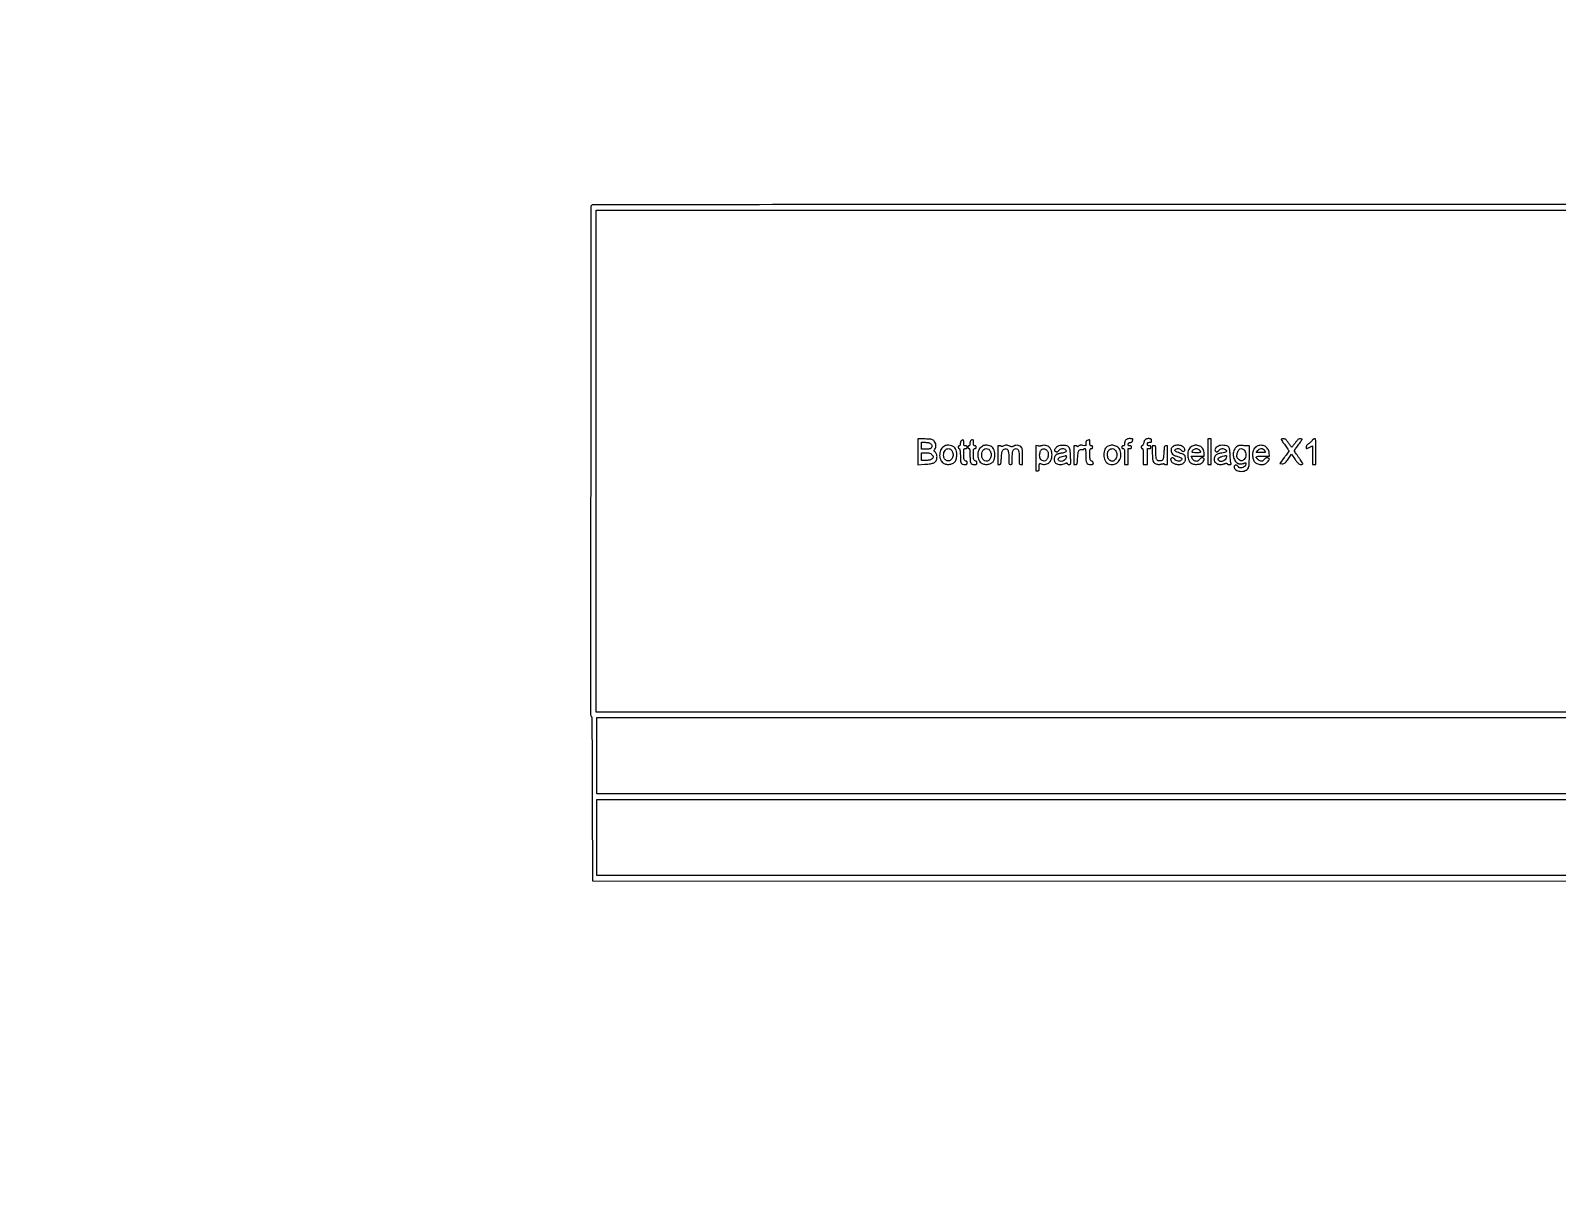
# Model space of a CAD drawing. Extents: x 56 to 1133, y 13 to 780.
# Drawn here: x 55.6 to 241.9, y 639 to 779.7 of the extents above; entities that cross this region are included whole.
import ezdxf

# ---------------------------------------------------------------- set-up
doc = ezdxf.new("R2010")
doc.units = 0
doc.header["$MEASUREMENT"] = 0

msp = doc.modelspace()

# ---------------------------------------------------------------- linework, layer by layer
for points in [[(563.623791, 746.280965, 0.000024), (512.7183, 748.668533, -0.000001), (459.121102, 751.17978, -0.000001), (407.844657, 753.582407, -0.000001), (364.322196, 755.62181, -0.000003), (342.098843, 756.663341), (304.216786, 758.439), (214.179413, 758.439, 0.000047), (168.586009, 758.434684, 0.000234), (142.920928, 758.417802, 0.000007), (124.182622, 758.396437, 0.198612), (124.04052, 758.33748, 0.198833), (123.941681, 758.098964, 0.000007), (123.932666, 727.145607, 0.000007), (123.924542, 696.192175, 0.198977), (124.02325, 695.95379, -0.195999), (124.063995, 695.856961, -0.000177), (124.091413, 693.332839, -0.001513), (124.114673, 690.224487, -0.000576), (124.129, 685.89062), (124.1505, 675.9117), (358.825898, 675.890535, 0.000017), (481.082405, 675.883684, 0.000096)], [(597.152773, 709.532732, 0.000001), (644.775909, 711.772814, 0.02038)], [(546.558755, 675.894767, 0.000001), (593.453206, 675.911769, 0.256594)], [(529.032925, 286.436984, -0.000002), (529.83462, 265.012438, -0.000004), (530.769888, 240.009811, -0.000003), (531.839084, 211.4154, 0.000001), (532.991169, 180.601107, 0.000001), (534.178651, 148.843697, 0.000001), (535.23949, 120.47627, 0.000003), (535.941746, 101.701946, 0.000115)], [(340.916813, 486.835527, -0.000001), (340.895598, 462.377991, -0.192633)], [(1130.14234, 577.288816, 0.000001), (1112.945079, 577.188951, 0.000111)], [(593.378593, 696.469297, 0.000002), (562.930092, 696.495285, 0.000139)], [(659.5416, 273.9771, -0.000009), (659.54438, 420.999454, -0.000183)], [(340.275612, 460.29304, 0.000001), (337.392807, 449.674757, 0.000025)], [(528.70788, 577.073614, 0.000003), (528.686579, 549.005158, 0.000159)], [(308.265541, 303.202231, -0.000001), (310.164009, 315.537643, -0.000018)], [(478.976143, 642.156178, 0.000003), (460.681715, 642.17741, 0.000206)], [(321.234872, 387.4257), (331.297936, 424.538048, 0.000031), (335.156582, 438.772108, 0.000051), (338.404975, 450.762803), (341.355812, 461.659591, 0.06621), (341.361, 461.698598, -0.413751), (341.380839, 461.718469, -0.000002), (350.38024, 461.732641, -0.000245), (360.291398, 461.743336, -0.000147), (372.064797, 461.7468), (402.768594, 461.7468), (402.891952, 461.30265, -0.001526), (403.232355, 460.06236, -0.000038), (404.771147, 454.386117, -0.000039), (407.3347, 444.924004, -0.000004), (413.387069, 422.577), (422.906997, 387.4257)], [(406.87465, 449.277685, 0.000002), (404.013931, 459.83339, 0.00469)], [(659.189342, 332.340905, -0.000015), (659.196643, 226.03005, -0.00003)]]:
    msp.add_lwpolyline(points, format="xyb")
for points in [[(473.8869, 749.81219, -0.000011), (539.04146, 746.759982, -0.000018), (594.007664, 744.181925), (643.804095, 741.84453, -0.006899), (644.37705, 741.809706), (645.075, 741.757611), (645.075, 727.131017), (645.075, 712.504424), (644.88465, 712.466246, -0.03572), (644.740326, 712.447886, -0.000506), (643.867996, 712.400641, -0.001405), (642.855762, 712.349699, -0.000925), (641.691, 712.296522, 0.000749), (639.276224, 712.187129, 0.000001), (590.507845, 709.904558, 0.000008), (535.917223, 707.348466, 0.000005), (471.667872, 704.338388), (304.648044, 696.5118), (214.631922, 696.5118), (124.6158, 696.5118), (124.6158, 727.137), (124.6158, 757.7622), (214.35525, 757.762389), (304.0947, 757.762578)], [(163.8702, 728.274021), (163.8702, 726.688441), (164.713204, 726.739799, 0.011081), (165.070939, 726.769562, 0.014943), (165.392779, 726.813295, 0.015732), (165.655674, 726.865601, 0.062428), (165.809896, 726.922343, 0.150154), (166.070975, 727.178218, 0.103385), (166.190785, 727.577742, 0.104001), (166.140286, 727.989795, 0.15375), (165.926079, 728.280938, -0.042866), (165.852445, 728.345137, -0.197283), (165.83195, 728.396674, -0.134334), (165.850009, 728.45992, -0.016454), (165.929405, 728.581607, 0.08617), (166.035851, 728.808242, 0.083354), (166.06135, 729.0602, 0.080315), (166.002918, 729.314622, 0.072226), (165.866044, 729.5481, 0.052508), (165.717732, 729.698214, 0.109147), (165.571674, 729.772237, 0.050366), (165.343705, 729.806926, 0.004547), (164.766664, 729.830751), (163.8702, 729.859601)], [(165.374176, 729.289503, -0.113193), (165.504951, 729.144647, -0.118054), (165.556972, 728.959502, -0.129612), (165.517905, 728.783888, -0.15183), (165.398562, 728.662777, -0.07119), (165.305505, 728.628887, -0.017491), (165.144677, 728.600926, -0.017556), (164.956329, 728.581638, -0.016737), (164.764062, 728.5752), (164.2932, 728.5752), (164.2932, 728.9982), (164.2932, 729.4212), (164.739676, 729.4212, -0.023376), (164.933677, 729.412125, -0.027799), (165.114923, 729.384904, -0.030558), (165.268235, 729.343175, -0.071161)], [(166.991761, 728.889357, 0.147313), (166.632112, 728.44998, 0.105381), (166.515539, 727.821621, 0.109188), (166.665794, 727.218264, 0.168094), (167.046057, 726.844977, 0.08372), (167.461036, 726.727436, 0.091276), (167.878658, 726.758011, 0.097711), (168.235791, 726.930497, 0.112676), (168.479468, 727.218831, 0.052617), (168.528801, 727.34523, 0.021305), (168.57001, 727.525802, 0.0208), (168.598185, 727.725492, 0.024826), (168.607484, 727.915349, 0.050459), (168.566506, 728.317533, 0.085507), (168.443495, 728.631912, 0.099164), (168.238488, 728.85587, 0.090496), (167.956551, 728.992537, 0.024641), (167.641915, 729.063423, 0.069829), (167.417545, 729.070805, 0.080583), (167.218576, 729.016304, 0.041061)], [(167.848979, 728.57382, -0.095615), (167.917558, 728.51813, -0.034914), (167.991376, 728.416524, -0.033069), (168.058589, 728.291234, -0.033807), (168.108133, 728.159083, -0.128251), (168.12561, 727.673631, -0.155353), (167.89733, 727.281656, -0.199477), (167.53205, 727.151866, -0.194496), (167.177351, 727.31737, -0.114775), (167.043827, 727.549779, -0.073001), (166.997865, 727.859802, -0.071183), (167.043012, 728.178589, -0.096221), (167.17574, 728.436891, -0.069728), (167.321558, 728.576891, -0.106694), (167.481474, 728.647012, -0.105806), (167.657067, 728.645225, -0.067701)], [(169.17885, 729.641833, 0.086884), (169.120141, 729.57858, 0.050426), (169.072687, 729.486092, 0.046838), (169.041363, 729.377033, 0.046553), (169.0308, 729.263823, -0.030945), (169.02346, 729.145332, -0.08066), (168.999546, 729.063621, -0.127727), (168.959343, 729.015867, -0.155474), (168.9039, 728.9982, 0.130775), (168.855191, 728.985239, 0.10214), (168.814012, 728.94885, 0.08892), (168.786464, 728.894092, 0.072314), (168.777, 728.829, 0.068714), (168.78593, 728.764329, 0.085031), (168.812015, 728.709502, 0.099884), (168.850744, 728.672843, 0.140629), (168.896199, 728.6598, -0.308291), (168.957228, 728.618219, -0.052561), (168.996705, 728.475346, -0.027541), (169.024546, 728.222102, -0.00552), (169.044249, 727.768286, 0.010401), (169.078164, 727.130803, 0.103631), (169.151795, 726.875201, 0.209425), (169.303605, 726.754703, 0.063415), (169.60185, 726.715295, 0.025027), (169.753447, 726.722172, 0.140248), (169.828285, 726.751548, 0.182699), (169.865644, 726.811582, 0.04885), (169.8768, 726.9255, 0.045088), (169.867943, 727.023523, 0.117503), (169.839635, 727.087918, 0.146188), (169.789925, 727.124344, 0.085724), (169.716651, 727.137, -0.17499), (169.585339, 727.184408, -0.149158), (169.504025, 727.308056, -0.061251), (169.463588, 727.553565, -0.010223), (169.4538, 728.032219, -0.005074), (169.457912, 728.437335, -0.076337), (169.482078, 728.575892, -0.228), (169.542929, 728.638222, -0.08749), (169.6653, 728.6598, 0.044917), (169.765362, 728.668807, 0.124434), (169.829212, 728.69787, 0.149477), (169.864739, 728.749877, 0.07578), (169.8768, 728.829, 0.07578), (169.864739, 728.908123, 0.149477), (169.829212, 728.96013, 0.124434), (169.765362, 728.989193, 0.044917), (169.6653, 728.9982, -0.058662), (169.546288, 729.012211, -0.210352), (169.4867, 729.05742, -0.114574), (169.459559, 729.152182, -0.012699), (169.4538, 729.3789, 0.01523), (169.445828, 729.640562, 0.188905), (169.404738, 729.729144, 0.325898), (169.329666, 729.739186, 0.038066)], [(170.36325, 729.668224, 0.098841), (170.30002, 729.612267, 0.069138), (170.253325, 729.52903, 0.057255), (170.224648, 729.420707, 0.03612), (170.2152, 729.290096, -0.026159), (170.20822, 729.156775, -0.076519), (170.184855, 729.067999, -0.12924), (170.144786, 729.017126, -0.163071), (170.0883, 728.9982, 0.130775), (170.039591, 728.985239, 0.10214), (169.998412, 728.94885, 0.08892), (169.970864, 728.894092, 0.072314), (169.9614, 728.829, 0.072314), (169.970864, 728.763908, 0.08892), (169.998412, 728.70915, 0.10214), (170.039591, 728.672761, 0.130775), (170.0883, 728.6598, -0.285938), (170.153033, 728.619484, -0.076857), (170.190855, 728.498657, -0.032286), (170.210518, 728.268953, -0.005212), (170.2152, 727.819843, 0.015134), (170.233874, 727.203054, 0.101673), (170.313147, 726.908829, 0.194396), (170.47814, 726.763838, 0.08444), (170.771143, 726.714, 0.022416), (170.933152, 726.721267, 0.135924), (171.011044, 726.750572, 0.187091), (171.049621, 726.810643, 0.050281), (171.0612, 726.9255, 0.045088), (171.052343, 727.023523, 0.117503), (171.024035, 727.087918, 0.146188), (170.974325, 727.124344, 0.085724), (170.901051, 727.137, -0.17499), (170.769739, 727.184408, -0.149158), (170.688425, 727.308056, -0.061251), (170.647988, 727.553565, -0.010223), (170.6382, 728.032219, -0.00601), (170.642689, 728.405642, -0.059898), (170.665052, 728.560202, -0.180938), (170.716541, 728.632119, -0.148948), (170.8074, 728.6598, 0.072254), (170.881269, 728.670531, 0.124864), (170.9343, 728.7021, 0.124864), (170.965869, 728.755131, 0.072254), (170.9766, 728.829, 0.072254), (170.965869, 728.902869, 0.124864), (170.9343, 728.9559, 0.124864), (170.881269, 728.987469, 0.072254), (170.8074, 728.9982, -0.102588), (170.719795, 729.016366, -0.188085), (170.66875, 729.066937, -0.090841), (170.644059, 729.169142, -0.013964), (170.6382, 729.3789, 0.014536), (170.6307, 729.63683, 0.17727), (170.592038, 729.726018, 0.304227), (170.517741, 729.742648, 0.039259)], [(171.644761, 728.889357, 0.147313), (171.285112, 728.44998, 0.105381), (171.168539, 727.821621, 0.109188), (171.318794, 727.218264, 0.168094), (171.699057, 726.844977, 0.08372), (172.114036, 726.727436, 0.091276), (172.531658, 726.758011, 0.097711), (172.888791, 726.930497, 0.112676), (173.132468, 727.218831, 0.052617), (173.181801, 727.34523, 0.021305), (173.22301, 727.525802, 0.0208), (173.251185, 727.725492, 0.024826), (173.260484, 727.915349, 0.050459), (173.219506, 728.317533, 0.085507), (173.096495, 728.631912, 0.099164), (172.891488, 728.85587, 0.090496), (172.609551, 728.992537, 0.024641), (172.294915, 729.063423, 0.069829), (172.070545, 729.070805, 0.080583), (171.871576, 729.016304, 0.041061)], [(172.501979, 728.57382, -0.093919), (172.570385, 728.518651, -0.035328), (172.6436, 728.419114, -0.033467), (172.709957, 728.296678, -0.034677), (172.758491, 728.167902, -0.110571), (172.788914, 727.739206, -0.119098), (172.631061, 727.351307, -0.152641), (172.348139, 727.138765, -0.208679), (172.0341, 727.160816, -0.062414), (171.857749, 727.283081, -0.091075), (171.742375, 727.432274, -0.079712), (171.678089, 727.627882, -0.037835), (171.656091, 727.892947, -0.086587), (171.720226, 728.276757, -0.139583), (171.910327, 728.545481, -0.164044), (172.188607, 728.647863, -0.130418)], [(174.25485, 728.960396, -0.02557), (174.165572, 728.919485, -0.050261), (174.090541, 728.898062, -0.084503), (174.040103, 728.897604, -0.368225), (174.0222, 728.918617, 0.236148), (174.006941, 728.949124, 0.070945), (173.960072, 728.974823, 0.054233), (173.891703, 728.992391, 0.035808), (173.8107, 728.9982), (173.5992, 728.9982), (173.5992, 727.8561), (173.5992, 726.714), (173.798966, 726.714, 0.122624), (173.912822, 726.742349, 0.193146), (173.976948, 726.818306, 0.060158), (174.011148, 726.987558, 0.004564), (174.043908, 727.45425, -0.008534), (174.086474, 727.9987, -0.047384), (174.141764, 728.286519, -0.093446), (174.230606, 728.461056, -0.105947), (174.373749, 728.582237, -0.163931), (174.639735, 728.626917, -0.245597), (174.824709, 728.489136, -0.094587), (174.926771, 728.105964, -0.017927), (174.9528, 727.380225, 0.004595), (174.95678, 726.9471, 0.07238), (174.980664, 726.801772, 0.227596), (175.041781, 726.736818, 0.092327), (175.1643, 726.714, 0.107296), (175.287072, 726.740653, 0.223627), (175.348951, 726.813638, 0.06235), (175.37213, 726.979707, 0.003535), (175.3758, 727.498876, -0.019292), (175.397839, 728.069852, -0.07744), (175.477846, 728.408911, -0.147879), (175.625268, 728.591241, -0.150428), (175.847991, 728.6598, -0.185967), (176.026561, 728.591005, -0.133521), (176.143068, 728.409181, -0.062365), (176.205307, 728.066797, -0.013813), (176.2218, 727.469893, 0.00375), (176.225536, 726.971747, 0.064546), (176.248868, 726.810739, 0.224907), (176.31057, 726.739715, 0.103636), (176.4333, 726.714), (176.6448, 726.714), (176.6448, 727.668076, 0.006608), (176.638532, 728.142336, 0.021668), (176.61669, 728.454916, 0.032537), (176.578117, 728.669145, 0.092215), (176.515468, 728.806799, 0.118274), (176.343088, 728.959314, 0.081332), (176.094907, 729.043371, 0.0766), (175.817846, 729.046518, 0.084124), (175.562218, 728.964804, -0.024312), (175.410342, 728.895401, -0.091227), (175.308008, 728.874862, -0.095977), (175.207831, 728.8926, -0.028542), (175.06549, 728.956795, 0.044489), (174.850707, 729.045544, 0.074757), (174.658246, 729.075356, 0.075417), (174.466713, 729.04717, 0.046073)], [(178.9713, 729.006763, -0.058694), (178.887076, 728.982098, -0.025503), (178.771036, 728.968503, -0.024811), (178.644829, 728.966481, -0.03019), (178.52715, 728.97757), (178.2522, 729.020339), (178.2522, 727.486469), (178.2522, 725.9526), (178.4637, 725.9526, 0.067671), (178.584579, 725.969035, 0.221571), (178.644393, 726.020071, 0.098712), (178.670227, 726.129642, 0.008689), (178.6752, 726.415806, -0.005632), (178.678677, 726.724437, -0.124527), (178.702491, 726.810382, -0.324224), (178.757857, 726.835483, -0.0405), (178.892207, 726.796506, 0.138289), (179.462757, 726.745889, 0.164452), (179.931747, 727.009663, 0.138914), (180.196419, 727.548726, 0.090549), (180.196239, 728.246428, 0.039263), (180.15691, 728.394657, 0.028502), (180.091222, 728.552294, 0.029006), (180.011095, 728.695607, 0.054452), (179.928102, 728.798953, 0.084958), (179.72959, 728.939444, 0.058193), (179.467864, 729.029128, 0.058911), (179.196885, 729.055273, 0.095446)], [(179.59966, 728.436891, -0.131993), (179.758018, 728.066524, -0.099205), (179.733024, 727.622134, -0.114452), (179.547912, 727.268178, -0.218643), (179.262272, 727.137, -0.116826), (179.043431, 727.18884, -0.113359), (178.868286, 727.333672, -0.097478), (178.755761, 727.56093, -0.066451), (178.7175, 727.847553, -0.085701), (178.795374, 728.29855, -0.161344), (179.020068, 728.586935, -0.224225), (179.315347, 728.630902, -0.153935)], [(181.068941, 728.993506, 0.070791), (180.876978, 728.903687, 0.057576), (180.702263, 728.758307, 0.061238), (180.577485, 728.59052, 0.130004), (180.5364, 728.435177, 0.150051), (180.549743, 728.391716, 0.064249), (180.590406, 728.345734, 0.055469), (180.649916, 728.304356, 0.047388), (180.720249, 728.27445, 0.072508), (180.817396, 728.258517, 0.115472), (180.899331, 728.276162, 0.091627), (180.977654, 728.332646, 0.033436), (181.065706, 728.437949, -0.11696), (181.240224, 728.587459, -0.090095), (181.480841, 728.660785, -0.095444), (181.719428, 728.643046, -0.154601), (181.889106, 728.533977, -0.131043), (181.95544, 728.390147, -0.23641), (181.918851, 728.268764, -0.132161), (181.767339, 728.175677, -0.037592), (181.494878, 728.116754, 0.011773), (181.321926, 728.088598, 0.009896), (181.140111, 728.050848, 0.01002), (180.975417, 728.00975, 0.02701), (180.860908, 727.971981, 0.152731), (180.610188, 727.771003, 0.120705), (180.489821, 727.443, 0.11991), (180.534364, 727.094768, 0.149572), (180.734091, 726.838926, 0.105295), (180.946145, 726.748972, 0.046589), (181.250393, 726.718977, 0.045978), (181.566928, 726.7465, 0.075707), (181.820607, 726.833321, -0.014974), (181.948114, 726.89506, -0.10612), (182.014984, 726.90928, -0.215095), (182.058611, 726.889501, -0.088985), (182.092902, 726.8328, 0.121497), (182.124561, 726.78733, 0.064778), (182.181794, 726.748894, 0.058545), (182.254294, 726.722834, 0.057073), (182.331495, 726.713988, 0.123812), (182.440133, 726.7413, 0.216488), (182.495361, 726.81369, 0.060378), (182.512492, 726.976689, 0.003902), (182.501175, 727.454238, 0.006747), (182.471909, 728.104289, 0.032682), (182.4263, 728.470734, 0.060424), (182.351526, 728.70427, 0.101513), (182.230178, 728.86969, 0.114534), (182.031698, 728.980059, 0.043325), (181.718297, 729.041249, 0.042274), (181.373309, 729.048745, 0.058446)], [(184.53375, 729.656346, 0.067394), (184.443557, 729.596743, 0.097315), (184.385245, 729.521335, 0.081296), (184.353403, 729.419117, 0.034951), (184.3434, 729.276188), (184.3434, 728.987833), (183.976308, 729.042881, 0.020603), (183.78853, 729.063174, 0.058377), (183.657132, 729.056576, 0.08059), (183.556511, 729.022377, 0.074371), (183.468708, 728.957422, -0.030617), (183.41466, 728.909617, -0.08066), (183.369474, 728.884815, -0.203831), (183.341191, 728.886546, -0.284178), (183.3282, 728.907557, 0.215499), (183.312527, 728.942232, 0.079389), (183.266072, 728.971574, 0.060377), (183.197679, 728.991558, 0.040942), (183.1167, 728.9982), (182.9052, 728.9982), (182.9052, 727.8561), (182.9052, 726.714), (183.104966, 726.714, 0.122993), (183.218838, 726.742441, 0.194146), (183.282669, 726.81857, 0.059911), (183.31614, 726.988424, 0.004482), (183.347232, 727.459412, -0.014775), (183.399223, 728.05893, -0.078446), (183.487599, 728.375032, -0.179665), (183.631577, 728.519202, -0.158284), (183.843601, 728.54403, 0.030081), (183.938737, 728.53089, 0.052949), (184.017989, 728.533164, 0.076741), (184.071684, 728.549051, 0.290248), (184.0896, 728.577315, -0.15175), (184.099372, 728.608772, -0.098319), (184.126877, 728.63557, -0.0812), (184.167981, 728.653647, -0.063155), (184.2165, 728.6598, -0.277477), (184.280741, 728.621175, -0.082142), (184.31883, 728.507837, -0.03438), (184.338638, 728.292111, -0.005707), (184.3434, 727.874924, 0.018119), (184.36596, 727.252549, 0.100969), (184.4558, 726.932573, 0.183803), (184.635729, 726.770814, 0.092442), (184.940397, 726.714, 0.023285), (185.081896, 726.720593, 0.053795), (185.186048, 726.741772, 0.084656), (185.250873, 726.775274, 0.238666), (185.272705, 726.81975, 0.083901), (185.253085, 726.927775, 0.082156), (185.199004, 727.02423, 0.076306), (185.112678, 727.103613, 0.059506), (184.99905, 727.161666, -0.167374), (184.922524, 727.224202, -0.091644), (184.878089, 727.338356, -0.040551), (184.856221, 727.541237, -0.006579), (184.851, 727.938045, -0.004857), (184.855237, 728.374158, -0.052759), (184.877108, 728.548431, -0.172444), (184.928688, 728.628584, -0.165863), (185.0202, 728.6598, 0.072254), (185.094069, 728.670531, 0.124864), (185.1471, 728.7021, 0.124864), (185.178669, 728.755131, 0.072254), (185.1894, 728.829, 0.072254), (185.178669, 728.902869, 0.124864), (185.1471, 728.9559, 0.124864), (185.094069, 728.987469, 0.072254), (185.0202, 728.9982, -0.102588), (184.932595, 729.016366, -0.188085), (184.88155, 729.066937, -0.090841), (184.856859, 729.169142, -0.013964), (184.851, 729.3789, 0.0137), (184.843793, 729.641865, 0.202042), (184.804153, 729.723195, 0.274159), (184.72589, 729.737711, 0.024405)], [(187.077225, 728.958975, 0.091715), (186.846607, 728.803503, 0.083864), (186.678262, 728.571335, 0.071254), (186.576713, 728.262599, 0.044081), (186.543316, 727.881451, 0.052174), (186.58215, 727.512815, 0.066026), (186.696657, 727.190209, 0.075465), (186.874195, 726.943397, 0.108739), (187.098446, 726.796491, 0.128012), (187.704267, 726.730389, 0.142693), (188.237408, 726.97453, 0.137889), (188.568194, 727.475209, 0.116606), (188.617564, 728.1099, 0.043395), (188.542638, 728.414395, 0.070952), (188.422552, 728.650993, 0.077592), (188.250147, 728.830144, 0.063568), (188.019637, 728.962966, 0.037781), (187.767937, 729.046448, 0.062321), (187.545764, 729.073292, 0.062743), (187.324883, 729.044514, 0.038862)], [(187.97506, 728.436891, -0.092203), (188.102048, 728.194528, -0.072898), (188.147295, 727.901516, -0.073328), (188.106533, 727.609571, -0.09564), (187.983241, 727.37031, -0.061588), (187.802398, 727.190958, -0.129746), (187.621636, 727.114493, -0.138929), (187.435154, 727.139624, -0.075221), (187.237507, 727.263595, -0.04304), (187.117213, 727.386563, -0.085697), (187.050047, 727.504581, -0.067676), (187.01753, 727.656194, -0.019035), (187.0083, 727.89855, -0.018353), (187.01691, 728.133041, -0.062122), (187.046911, 728.282977, -0.085003), (187.106656, 728.394671, -0.057406), (187.208022, 728.498075, -0.074306), (187.414856, 728.619907, -0.116416), (187.617997, 728.651064, -0.121485), (187.807494, 728.587976, -0.085485)], [(189.376581, 729.824039, 0.046028), (189.228423, 729.724285, 0.099223), (189.141422, 729.618535, 0.089348), (189.096686, 729.480029, 0.03238), (189.082295, 729.27315, -0.026284), (189.07425, 729.132816, -0.111773), (189.046997, 729.053881, -0.171017), (188.995495, 729.01249, -0.084756), (188.9118, 728.9982, 0.072254), (188.837931, 728.987469, 0.124864), (188.7849, 728.9559, 0.124864), (188.753331, 728.902869, 0.072254), (188.7426, 728.829, 0.072254), (188.753331, 728.755131, 0.124864), (188.7849, 728.7021, 0.124864), (188.837931, 728.670531, 0.072254), (188.9118, 728.6598, -0.206449), (189.004748, 728.619713, -0.14711), (189.056172, 728.517037, -0.039902), (189.077177, 728.290424, -0.003167), (189.081, 727.6869), (189.081, 726.714), (189.2925, 726.714), (189.504, 726.714), (189.504, 727.6869), (189.504, 728.6598), (189.7155, 728.6598, 0.044917), (189.815562, 728.668807, 0.124434), (189.879413, 728.69787, 0.149477), (189.914939, 728.749877, 0.07578), (189.927, 728.829, 0.076445), (189.914746, 728.908683, 0.152213), (189.878677, 728.960588, 0.123612), (189.813386, 728.989387, 0.042387), (189.709616, 728.9982, -0.03591), (189.597646, 729.006252, -0.161847), (189.539792, 729.03524, -0.18449), (189.515075, 729.09051, -0.049221), (189.519266, 729.18855, -0.072112), (189.545207, 729.277075, -0.110082), (189.59335, 729.340627, -0.098455), (189.668297, 729.382247, -0.048981), (189.774909, 729.405279, 0.055725), (189.8727, 729.427787, 0.067715), (189.956345, 729.470568, 0.074175), (190.019541, 729.530163, 0.090069), (190.057583, 729.602005, 0.018163), (190.076196, 729.668993, 0.026416), (190.087285, 729.729295, 0.024697), (190.091147, 729.777666, 0.232111), (190.082775, 729.796124, 0.13354), (189.965024, 729.849172, 0.029575), (189.742887, 729.871155, 0.03073), (189.516842, 729.866197, 0.104683)], [(191.68043, 729.807427, 0.085915), (191.59377, 729.744421, 0.058684), (191.51959, 729.647549, 0.048909), (191.458794, 729.517915, 0.030487), (191.412402, 729.356483, -0.027453), (191.37373, 729.218776, -0.039945), (191.323644, 729.103066, -0.045936), (191.270104, 729.021377, -0.228565), (191.222052, 728.9982, 0.150891), (191.179853, 728.985169, 0.098464), (191.143904, 728.948498, 0.081496), (191.119657, 728.893691, 0.063559), (191.1114, 728.829, 0.072314), (191.120864, 728.763908, 0.08892), (191.148412, 728.70915, 0.10214), (191.189591, 728.672761, 0.130775), (191.2383, 728.6598, -0.303591), (191.30413, 728.615771, -0.065619), (191.341291, 728.4765, -0.028132), (191.360673, 728.21311, -0.004301), (191.3652, 727.6869), (191.3652, 726.714), (191.619, 726.714), (191.8728, 726.714), (191.8728, 727.6869), (191.8728, 728.6598), (192.0843, 728.6598, 0.044917), (192.184362, 728.668807, 0.124434), (192.248212, 728.69787, 0.149477), (192.283739, 728.749877, 0.07578), (192.2958, 728.829, 0.07578), (192.283739, 728.908123, 0.149477), (192.248212, 728.96013, 0.124434), (192.184362, 728.989193, 0.044917), (192.0843, 728.9982, -0.045527), (191.976984, 729.007992, -0.152009), (191.9151, 729.0405, -0.152009), (191.882592, 729.102384, -0.045527), (191.8728, 729.2097, -0.047675), (191.883508, 729.321747, -0.173074), (191.91933, 729.382425, -0.144586), (191.99009, 729.412974, -0.030103), (192.1266, 729.4212, 0.030107), (192.261287, 729.429317, 0.138781), (192.332663, 729.459175, 0.173117), (192.369146, 729.51789, 0.053334), (192.3804, 729.623098, 0.062231), (192.367607, 729.725487, 0.143433), (192.328518, 729.791664, 0.117395), (192.25388, 729.834263, 0.034809), (192.12458, 729.862542, 0.038937), (192.012842, 729.87014, 0.028388), (191.888586, 729.86184, 0.028903), (191.770968, 729.840285, 0.054604)], [(192.465, 728.147999, 0.017345), (192.4884, 727.473641, 0.07796), (192.576183, 727.09006, 0.140273), (192.747409, 726.869122, 0.112297), (193.024775, 726.748866, 0.036379), (193.162611, 726.733263, 0.022908), (193.324713, 726.734205, 0.022969), (193.48493, 726.749885, 0.038594), (193.616764, 726.779453, -0.021866), (193.729292, 726.808673, -0.042814), (193.821099, 726.820186, -0.062295), (193.88364, 726.814842, -0.354051), (193.9032, 726.790681, 0.241974), (193.918321, 726.761266, 0.06844), (193.965328, 726.736525, 0.052548), (194.033691, 726.719591, 0.034469), (194.1147, 726.714), (194.3262, 726.714), (194.3262, 727.8561), (194.3262, 728.9982), (194.126434, 728.9982, 0.122624), (194.012578, 728.969851, 0.193146), (193.948452, 728.893894, 0.060158), (193.914252, 728.724642, 0.004564), (193.881492, 728.25795, -0.006205), (193.85988, 727.963888, -0.007841), (193.832262, 727.692605, -0.006383), (193.80273, 727.466542, -0.061081), (193.777342, 727.37287, -0.125355), (193.692825, 727.258425, -0.088784), (193.552693, 727.180374, -0.0781), (193.376569, 727.149198, -0.066402), (193.188789, 727.170564, -0.173845), (193.042455, 727.268574, -0.098195), (192.950283, 727.46404, -0.049835), (192.901122, 727.800036, -0.011424), (192.888, 728.374275, 0.005124), (192.883875, 728.776741, 0.076732), (192.859681, 728.914657, 0.228009), (192.798855, 728.976739, 0.087034), (192.6765, 728.9982), (192.465, 728.9982)], [(195.02415, 728.919857, 0.032467), (194.882345, 728.817234, 0.087827), (194.80221, 728.722908, 0.093071), (194.761902, 728.610184, 0.039473), (194.7492, 728.449543, 0.087029), (194.794735, 728.189916, 0.115814), (194.925159, 727.989907, 0.087257), (195.162841, 727.831357, 0.032836), (195.540131, 727.694252, -0.018234), (195.878827, 727.582247, -0.106603), (196.036058, 727.481856, -0.266038), (196.066211, 727.372956, -0.134677), (195.993464, 727.245207, -0.121674), (195.816377, 727.138274, -0.107946), (195.601488, 727.119743, -0.100595), (195.386091, 727.193413, -0.092158), (195.208763, 727.347027, 0.030815), (195.110636, 727.455634, 0.082343), (195.025395, 727.515227, 0.108155), (194.94023, 727.535198, 0.080724), (194.844515, 727.521101, 0.282748), (194.701978, 727.356057, 0.197427), (194.759237, 727.109957, 0.110159), (195.032881, 726.863623, 0.095327), (195.399872, 726.740615, 0.060961), (195.859832, 726.735297, 0.107399), (196.218485, 726.855819, 0.134465), (196.443455, 727.090018, 0.126338), (196.524505, 727.41195, 0.058397), (196.492871, 727.671301, 0.143295), (196.397892, 727.836154, 0.095265), (196.201388, 727.963079, 0.017551), (195.794016, 728.111062, -0.011304), (195.505677, 728.211746, -0.045305), (195.337501, 728.292799, -0.084315), (195.246023, 728.37109, -0.175437), (195.2145, 728.458168, -0.281541), (195.298917, 728.596203, -0.105987), (195.526867, 728.657298, -0.091272), (195.786972, 728.622932, -0.176589), (195.950184, 728.495482, 0.120355), (196.078861, 728.369959, 0.126776), (196.248437, 728.320971, 0.174504), (196.384723, 728.365607, 0.231182), (196.4412, 728.481228, 0.206153), (196.304271, 728.799218, 0.114849), (195.933742, 729.01576, 0.098583), (195.453805, 729.065685, 0.117704)], [(197.314355, 728.946315, 0.090934), (197.091444, 728.780512, 0.073221), (196.921616, 728.534244, 0.065143), (196.815345, 728.221372, 0.049373), (196.7796, 727.860263, 0.078272), (196.860835, 727.344515, 0.12859), (197.097195, 726.974319, 0.130219), (197.482021, 726.770137, 0.081335), (197.994182, 726.736018, 0.023784), (198.212035, 726.767463, 0.054232), (198.370583, 726.816381, 0.064582), (198.497396, 726.891813, 0.048747), (198.614672, 727.003953, 0.037129), (198.756771, 727.196352, 0.133821), (198.800825, 727.340886, 0.215451), (198.756616, 727.447041, 0.111568), (198.630085, 727.521101, 0.077809), (198.535862, 727.535537, 0.100135), (198.450234, 727.517922, 0.08059), (198.364951, 727.464059, 0.034871), (198.270535, 727.368031, -0.02235), (198.192442, 727.284524, -0.021639), (198.106391, 727.207372, -0.02215), (198.024867, 727.146248, -0.070667), (197.964, 727.116245, -0.120884), (197.796763, 727.103466, -0.086978), (197.61938, 727.165785, -0.07764), (197.456453, 727.293897, -0.068165), (197.331757, 727.471035), (197.198255, 727.7292), (198.004127, 727.7292), (198.81, 727.7292), (198.81, 728.029501, 0.06288), (198.771736, 728.332556, 0.071036), (198.659482, 728.603314, 0.075298), (198.483024, 728.819232, 0.085089), (198.257198, 728.962565, 0.03768), (197.998302, 729.048491, 0.065685), (197.773943, 729.074168, 0.067707), (197.555312, 729.040579, 0.042653)], [(198.138443, 728.551359, -0.040454), (198.193107, 728.501121, -0.026211), (198.248087, 728.435084, -0.026336), (198.295308, 728.364438, -0.044426), (198.326138, 728.30025, -0.168057), (198.328135, 728.223358, -0.247711), (198.28102, 728.176925, -0.0668), (198.152324, 728.156279, -0.006416), (197.834445, 728.1522, -0.014362), (197.457504, 728.163029, -0.169773), (197.324287, 728.218378, -0.374398), (197.312171, 728.315437, -0.048314), (197.4564, 728.4906, -0.085549), (197.612338, 728.600686, -0.08903), (197.79399, 728.650264, -0.091509), (197.977352, 728.63304, -0.096851)], [(200.529811, 728.964157, 0.072001), (200.268766, 728.797334, 0.118919), (200.117134, 728.585687, 0.199228), (200.118695, 728.399059, 0.218846), (200.251793, 728.27796, 0.084784), (200.341821, 728.265441, 0.103386), (200.424348, 728.285377, 0.080996), (200.506436, 728.342107, 0.034496), (200.596333, 728.441459, -0.096215), (200.762305, 728.584822, -0.097902), (200.968871, 728.65452, -0.097282), (201.187513, 728.64057, -0.093698), (201.387876, 728.545134, -0.136638), (201.499577, 728.403512, -0.310173), (201.473109, 728.276398, -0.131806), (201.287017, 728.174281, -0.031068), (200.934769, 728.111034, 0.018802), (200.677815, 728.071372, 0.042757), (200.488979, 728.017847, 0.053647), (200.3402, 727.942486, 0.052385), (200.209554, 727.836681, 0.142754), (200.015776, 727.483491, 0.167901), (200.059168, 727.10612, 0.157867), (200.331543, 726.819737, 0.124973), (200.747974, 726.714, 0.026131), (200.894315, 726.721653, 0.019458), (201.05441, 726.744772, 0.019785), (201.204031, 726.778527, 0.041542), (201.316151, 726.818755, -0.017437), (201.436149, 726.868454, -0.089686), (201.506694, 726.88121, -0.185104), (201.551237, 726.864135, -0.129953), (201.580982, 726.818755, 0.171486), (201.612309, 726.778509, 0.056024), (201.680784, 726.744772, 0.048169), (201.771229, 726.721717, 0.038349), (201.871701, 726.714, 0.018814), (202.008378, 726.719145, 0.148706), (202.066775, 726.741828, 0.273845), (202.083608, 726.785167, 0.065709), (202.060217, 726.86205, -0.075148), (202.032146, 726.96095, -0.00665), (202.002742, 727.219483, -0.008574), (201.976937, 727.530447, -0.006576), (201.959046, 727.870943, 0.006528), (201.934759, 728.334035, 0.031425), (201.901009, 728.595687, 0.057969), (201.848338, 728.761873, 0.103493), (201.764338, 728.877329, 0.122401), (201.545191, 728.994776, 0.044571), (201.194847, 729.051063, 0.044399), (200.823443, 729.044183, 0.079575)], [(202.850713, 728.95495, 0.138563), (202.515212, 728.617921, 0.09711), (202.348756, 728.105593, 0.093677), (202.385535, 727.551505, 0.117396), (202.625764, 727.097644, 0.025347), (202.777381, 726.941665, 0.071378), (202.902072, 726.855186, 0.079345), (203.038174, 726.812262, 0.036804), (203.223526, 726.7986, 0.022922), (203.363863, 726.805037, 0.020532), (203.508328, 726.824326, 0.021038), (203.636604, 726.852454, 0.058433), (203.722362, 726.886177, -0.027829), (203.811123, 726.927504, -0.217658), (203.855507, 726.925349, -0.243659), (203.87984, 726.890949, -0.034424), (203.886, 726.801577, -0.130236), (203.837884, 726.619985, -0.08537), (203.699614, 726.451891, -0.081037), (203.504909, 726.33241, -0.097476), (203.294517, 726.291, -0.048555), (203.18036, 726.302112, -0.061737), (203.079874, 726.33512, -0.067191), (202.997282, 726.38863, -0.076018), (202.935767, 726.4602, 0.118268), (202.801609, 726.592151, 0.151495), (202.634257, 726.633275, 0.195129), (202.501748, 726.570055, 0.187197), (202.4478, 726.431012, 0.260144), (202.653615, 726.062204, 0.119039), (203.194806, 725.885365, 0.105289), (203.807714, 725.966084, 0.190453), (204.183571, 726.293845, 0.074804), (204.244339, 726.472469, 0.023459), (204.281541, 726.75335, 0.016162), (204.302855, 727.159368, 0.005032), (204.309, 727.769949), (204.309, 729.0035), (204.03405, 728.995453, -0.016015), (203.904605, 728.995812, -0.007925), (203.740462, 729.004132, -0.007856), (203.570323, 729.01815, -0.011393), (203.4207, 729.036298, 0.030782), (203.257685, 729.049685, 0.040561), (203.108862, 729.040643, 0.043907), (202.973502, 729.009018, 0.048794)], [(203.71066, 728.436891, -0.092149), (203.847592, 728.175617, -0.082319), (203.888763, 727.871805, -0.084428), (203.829776, 727.577844, -0.105112), (203.678345, 727.344655, -0.052567), (203.492579, 727.194322, -0.148608), (203.333937, 727.148658, -0.144742), (203.174019, 727.198526, -0.048947), (202.983577, 727.354932, -0.035982), (202.869158, 727.487121, -0.089038), (202.812024, 727.601309, -0.077328), (202.793885, 727.737955, -0.02247), (202.808217, 727.950565, -0.080673), (202.925038, 728.367413, -0.161964), (203.156723, 728.613445, -0.214975), (203.440107, 728.633535, -0.138769)], [(205.239697, 728.938687, 0.075682), (205.004372, 728.768747, 0.079773), (204.835229, 728.539218, 0.071688), (204.734233, 728.246968, 0.046997), (204.700141, 727.891749, 0.06855), (204.770357, 727.375304, 0.123997), (204.980637, 727.006976, 0.127471), (205.335508, 726.788555, 0.074678), (205.831896, 726.714, 0.034243), (206.027401, 726.727405, 0.07107), (206.174103, 726.769402, 0.065639), (206.310355, 726.853279, 0.025631), (206.47476, 727.00164, 0.019606), (206.686379, 727.230539, 0.142308), (206.747392, 727.365613, 0.294044), (206.704661, 727.458684, 0.080802), (206.54943, 727.525628, 0.056926), (206.437093, 727.540564, 0.103344), (206.346435, 727.523362, 0.091057), (206.262768, 727.469132, 0.036913), (206.170771, 727.368441, -0.062416), (205.988384, 727.188154, -0.135347), (205.807296, 727.114587, -0.138445), (205.6169, 727.144985, -0.06661), (205.406571, 727.278758, -0.04202), (205.166668, 727.51775, -0.422626), (205.178914, 727.644375, -0.159404), (205.37145, 727.716522, -0.010594), (205.969702, 727.7292), (206.784405, 727.7292), (206.740335, 728.120191, 0.115594), (206.569321, 728.599962, 0.125374), (206.20668, 728.936968, 0.126309), (205.729278, 729.057874, 0.118327)], [(206.137409, 728.44566, -0.022326), (206.18797, 728.360424, -0.033369), (206.223593, 728.281513, -0.035371), (206.242494, 728.21738, -0.255688), (206.233768, 728.187568, -0.182896), (206.197065, 728.171019, -0.007331), (206.048343, 728.164001, -0.012059), (205.868823, 728.162498, -0.008156), (205.664251, 728.169059), (205.138685, 728.1945), (205.322183, 728.42715, -0.093692), (205.520444, 728.599685, -0.127329), (205.74769, 728.664047, -0.137334), (205.965062, 728.608483, -0.11742)], [(208.2006, 729.770201, 0.141949), (208.214821, 729.721117, 0.003842), (208.337282, 729.530779, 0.007687), (208.487598, 729.308575, 0.005158), (208.6659, 729.05906, -0.003716), (208.844232, 728.811017, -0.005713), (208.994518, 728.593443, -0.002175), (209.120231, 728.40516, -0.147137), (209.1312, 728.368692, -0.152941), (209.119691, 728.331945, -0.001676), (208.967598, 728.114525, -0.005051), (208.787728, 727.864623, -0.003245), (208.574257, 727.578184), (208.017314, 726.8409), (208.29761, 726.812939, 0.096143), (208.505361, 726.832163, 0.11092), (208.679157, 726.928217, 0.054761), (208.875929, 727.145658, 0.008648), (209.206003, 727.619097), (209.444619, 727.974294), (209.884588, 727.344147, 0.00837), (210.136335, 726.996139, 0.046834), (210.290693, 726.825928, 0.090561), (210.42304, 726.742958, 0.095122), (210.573878, 726.714, 0.035325), (210.66937, 726.720755, 0.05363), (210.749962, 726.741196, 0.070057), (210.805269, 726.771084, 0.238226), (210.8232, 726.806583, 0.138114), (210.806148, 726.867137, 0.004712), (210.674093, 727.078515, 0.008541), (210.510096, 727.326164, 0.005821), (210.3156, 727.6023, -0.004892), (210.121084, 727.877378, -0.007324), (209.957107, 728.121717, -0.003529), (209.822985, 728.331262, -0.141509), (209.808, 728.38315, -0.143338), (209.822928, 728.434153, -0.004351), (209.944682, 728.62073, -0.008272), (210.095004, 728.838848, -0.005587), (210.2733, 729.0828, 0.005016), (210.451607, 729.326184, 0.007517), (210.601918, 729.542525, 0.003632), (210.724833, 729.728136, 0.145426), (210.7386, 729.774467, 0.274772), (210.722621, 729.801349, 0.053662), (210.668354, 729.823716, 0.043375), (210.591093, 729.83914, 0.027593), (210.499465, 729.8442, 0.090627), (210.360523, 729.818808, 0.083957), (210.235359, 729.745633, 0.049847), (210.094696, 729.601906, 0.012017), (209.8926, 729.3366, -0.005952), (209.748094, 729.142047, -0.009246), (209.618415, 728.978107, -0.004113), (209.505352, 728.842769, -0.220107), (209.475589, 728.829, -0.228607), (209.446398, 728.843083, -0.004492), (209.341525, 728.977422, -0.0098), (209.221478, 729.140607, -0.0063), (209.088404, 729.334267, 0.011289), (208.88982, 729.617173, 0.06119), (208.7613, 729.753253, 0.104028), (208.637031, 729.818649, 0.067258), (208.47555, 729.841867, 0.025435), (208.370186, 729.8374, 0.040458), (208.281367, 729.821777, 0.048779), (208.218442, 729.798633, 0.287787)], [(211.958497, 729.63419, -0.042615), (211.885415, 729.541032, -0.020237), (211.776906, 729.433703, -0.019891), (211.653644, 729.329947, -0.02659), (211.533546, 729.24659, 0.032204), (211.40406, 729.154546, 0.061018), (211.315412, 729.062494, 0.075605), (211.263936, 728.966855, 0.085918), (211.2462, 728.8644, 0.037869), (211.257491, 728.715532, 0.348279), (211.301802, 728.674326, 0.132544), (211.390287, 728.690859, 0.005867), (211.67257, 728.830719), (212.0076, 729.001639), (212.0076, 727.857819), (212.0076, 726.714), (212.2191, 726.714), (212.4306, 726.714), (212.4306, 728.2791, 0.001726), (212.427169, 729.273016, 0.024894), (212.40719, 729.625131, 0.093987), (212.358301, 729.786669, 0.279314), (212.26335, 729.8442, 0.101255), (212.189311, 729.829051, 0.049938), (212.104809, 729.78251, 0.046687), (212.023529, 729.714528, 0.050271)], [(165.523745, 727.944545, -0.030938), (165.673924, 727.774536, -0.14918), (165.719513, 727.655413, -0.171354), (165.68773, 727.54061, -0.044005), (165.5622, 727.3908, -0.071778), (165.450036, 727.306925, -0.067022), (165.316128, 727.255765, -0.044575), (165.130303, 727.2292, -0.013228), (164.8431, 727.2216), (164.2932, 727.2216), (164.2932, 727.6869), (164.2932, 728.1522), (164.804645, 728.1522, -0.014876), (165.085834, 728.143832, -0.055462), (165.260024, 728.113876, -0.077107), (165.392312, 728.052398, -0.049154)], [(181.9746, 727.653972, -0.158284), (181.887473, 727.385643, -0.111585), (181.647407, 727.174826, -0.114409), (181.345197, 727.091011, -0.172102), (181.0863, 727.170573, -0.163086), (180.988702, 727.310674, -0.233477), (181.014406, 727.457247, -0.125941), (181.181525, 727.594585, -0.044469), (181.475125, 727.701242, -0.003809), (181.813135, 727.788253, -0.084876), (181.913763, 727.795813, -0.306749), (181.95963, 727.757986, -0.071595)], [(201.5172, 727.681338, -0.144001), (201.438956, 727.415291, -0.105234), (201.220748, 727.195492, -0.108395), (200.937844, 727.087911, -0.161081), (200.678876, 727.132892, -0.063303), (200.61123, 727.180964, -0.054765), (200.553957, 727.246647, -0.057469), (200.515024, 727.319137, -0.094797), (200.502, 727.387216, -0.191294), (200.543938, 727.49282, -0.08538), (200.665577, 727.584222, -0.048739), (200.880071, 727.669063, -0.014587), (201.2211, 727.756174, -0.007156), (201.41026, 727.79582, -0.110406), (201.476342, 727.793994, -0.279182), (201.507682, 727.762235, -0.058628)]]:
    msp.add_lwpolyline(points, format="xyb", close=True)
for points in [[(199.233, 728.2791), (199.233, 726.714), (199.4445, 726.714), (199.656, 726.714), (199.656, 728.2791), (199.656, 729.8442), (199.4445, 729.8442), (199.233, 729.8442)], [(592.9614, 691.182), (592.9614, 686.529), (358.8309, 686.529), (124.7004, 686.529), (124.7004, 691.182), (124.7004, 695.835), (358.8309, 695.835), (592.9614, 695.835)], [(592.9614, 681.1992), (592.9614, 676.5462), (358.8309, 676.5462), (124.7004, 676.5462), (124.7004, 681.1992), (124.7004, 685.8522), (358.8309, 685.8522), (592.9614, 685.8522)]]:
    msp.add_lwpolyline(points, close=True)

doc.saveas('drawing.dxf')
